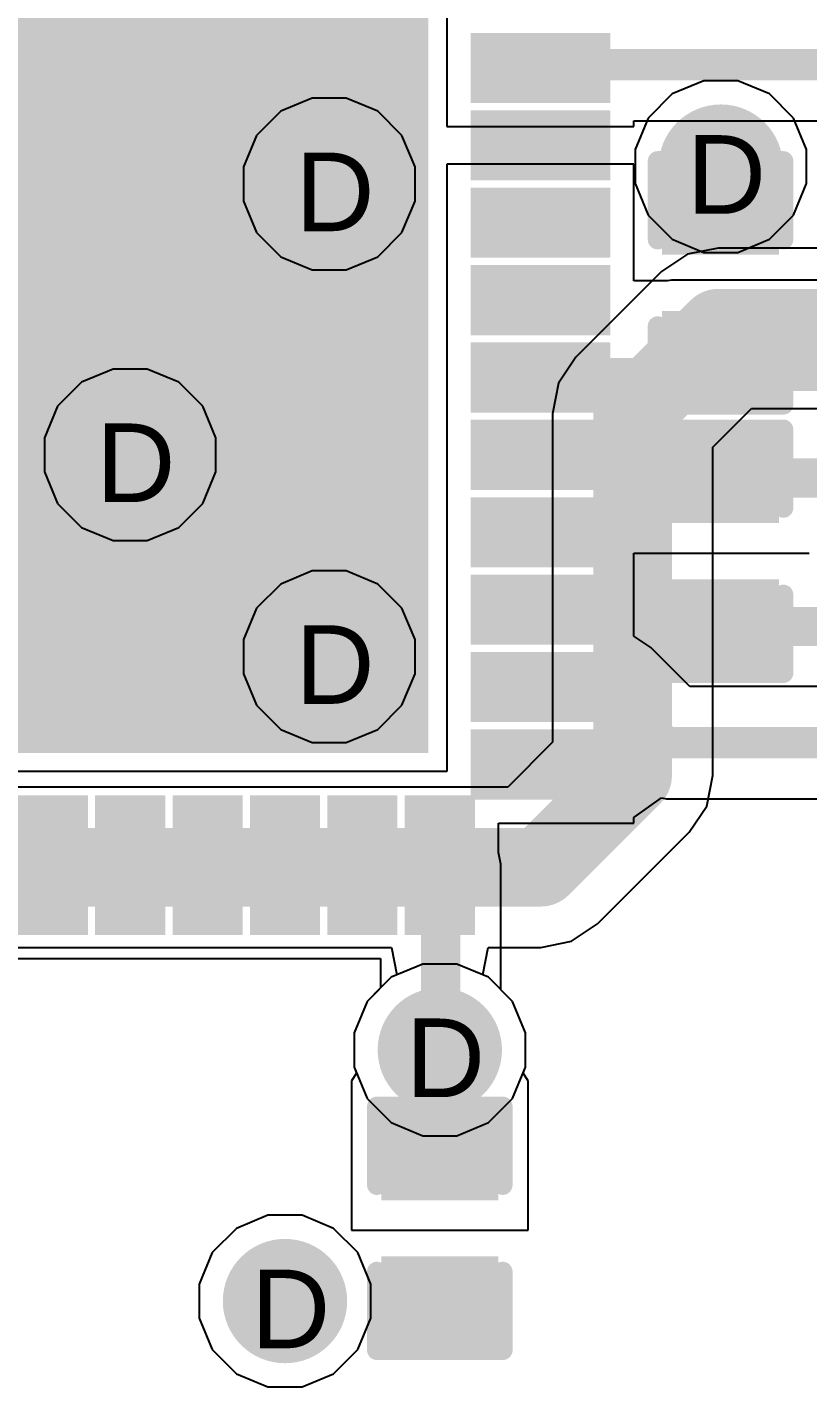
# Model space of a CAD drawing. Header units: inches. Extents: x 0 to 5032, y 0 to 5323.
# Drawn here: x 144.78 to 149.82, y 66.87 to 75.65 of the extents above; entities that cross this region are included whole.
import ezdxf

# ---------------------------------------------------------------- set-up
doc = ezdxf.new("R2010")
doc.units = ezdxf.units.IN
for name, color, linetype in [('Bottom Layer', 5, 'Continuous'), ('Bottom Solder', 6, 'Continuous'), ('Drill Drawing', 1, 'Continuous'), ('Layer 1', 16, 'Continuous'), ('Layer 2', 76, 'Continuous'), ('Top Layer', 1, 'Continuous'), ('Top Overlay', 2, 'Continuous'), ('Top Paste', 8, 'Continuous'), ('Top Solder', 216, 'Continuous'), ('Via Holes', 16, 'Continuous')]:
    doc.layers.add(name, color=color, linetype=linetype)
doc.styles.add('Arial', font='', dxfattribs={"height": 0.2})
doc.styles.get('Arial').set_extended_font_data('Arial')

# ---------------------------------------------------------------- blocks, each defined once
blk = doc.blocks.new('____0402_187')
at = {"layer": 'Top Layer'}
for points in [[(-0.6985, -0.3175), (-0.6985, 0.3175), (-0.2413, 0.3175), (-0.2413, -0.3175)], [(0.2413, -0.3175), (0.2413, 0.3175), (0.6985, 0.3175), (0.6985, -0.3175)]]:
    blk.add_hatch(color=1, dxfattribs=at).paths.add_polyline_path(points)
at = {"layer": 'Top Paste'}
for points in [[(-0.6985, -0.3175), (-0.6985, 0.3175), (-0.2413, 0.3175), (-0.2413, -0.3175)], [(0.2413, -0.3175), (0.2413, 0.3175), (0.6985, 0.3175), (0.6985, -0.3175)]]:
    blk.add_hatch(color=8, dxfattribs=at).paths.add_polyline_path(points)
at = {"layer": 'Top Solder'}
for points in [[(-0.7585, -0.3775), (-0.7585, 0.3775), (-0.1813, 0.3775), (-0.1813, -0.3775)], [(0.1813, -0.3775), (0.1813, 0.3775), (0.7585, 0.3775), (0.7585, -0.3775)]]:
    blk.add_hatch(color=216, dxfattribs=at).paths.add_polyline_path(points)
at = {"layer": 'Top Overlay'}
for points in [[(-0.7874, 0.4064, 0.127, 0.127, 0), (-0.2794, 0.4064, 0.127, 0.127, 0)], [(-0.7874, 0.4064, 0.127, 0.127, 0), (-0.7874, -0.4064, 0.127, 0.127, 0)], [(0.2794, 0.4064, 0.127, 0.127, 0), (0.7874, 0.4064, 0.127, 0.127, 0)], [(0.7874, 0.4064, 0.127, 0.127, 0), (0.7874, -0.4064, 0.127, 0.127, 0)], [(-0.7874, -0.4064, 0.127, 0.127, 0), (-0.2794, -0.4064, 0.127, 0.127, 0)], [(0.2794, -0.4064, 0.127, 0.127, 0), (0.7874, -0.4064, 0.127, 0.127, 0)]]:
    blk.add_lwpolyline(points, format="xyseb", dxfattribs=at)
for points in [[(-0.8191, 0.4064, 0.0635, 0.0635, 1), (-0.7556, 0.4064, 0.0635, 0.0635, 1)], [(-0.8191, 0.4064, 0.0635, 0.0635, 1), (-0.7556, 0.4064, 0.0635, 0.0635, 1)], [(-0.3111, 0.4064, 0.0635, 0.0635, 1), (-0.2477, 0.4064, 0.0635, 0.0635, 1)], [(0.2477, 0.4064, 0.0635, 0.0635, 1), (0.3111, 0.4064, 0.0635, 0.0635, 1)], [(0.7556, 0.4064, 0.0635, 0.0635, 1), (0.8191, 0.4064, 0.0635, 0.0635, 1)], [(0.7556, 0.4064, 0.0635, 0.0635, 1), (0.8191, 0.4064, 0.0635, 0.0635, 1)], [(-0.8191, -0.4064, 0.0635, 0.0635, 1), (-0.7556, -0.4064, 0.0635, 0.0635, 1)], [(-0.8191, -0.4064, 0.0635, 0.0635, 1), (-0.7556, -0.4064, 0.0635, 0.0635, 1)], [(-0.3111, -0.4064, 0.0635, 0.0635, 1), (-0.2477, -0.4064, 0.0635, 0.0635, 1)], [(0.2477, -0.4064, 0.0635, 0.0635, 1), (0.3111, -0.4064, 0.0635, 0.0635, 1)], [(0.7556, -0.4064, 0.0635, 0.0635, 1), (0.8191, -0.4064, 0.0635, 0.0635, 1)], [(0.7556, -0.4064, 0.0635, 0.0635, 1), (0.8191, -0.4064, 0.0635, 0.0635, 1)]]:
    blk.add_lwpolyline(points, format="xyseb", close=True, dxfattribs=at)
blk = doc.blocks.new('____0402_192')
at = {"layer": 'Top Layer'}
for points in [[(-0.6985, -0.3175), (-0.6985, 0.3175), (-0.2413, 0.3175), (-0.2413, -0.3175)], [(0.2413, -0.3175), (0.2413, 0.3175), (0.6985, 0.3175), (0.6985, -0.3175)]]:
    blk.add_hatch(color=1, dxfattribs=at).paths.add_polyline_path(points)
at = {"layer": 'Top Paste'}
for points in [[(-0.6985, -0.3175), (-0.6985, 0.3175), (-0.2413, 0.3175), (-0.2413, -0.3175)], [(0.2413, -0.3175), (0.2413, 0.3175), (0.6985, 0.3175), (0.6985, -0.3175)]]:
    blk.add_hatch(color=8, dxfattribs=at).paths.add_polyline_path(points)
at = {"layer": 'Top Solder'}
for points in [[(-0.7585, -0.3775), (-0.7585, 0.3775), (-0.1813, 0.3775), (-0.1813, -0.3775)], [(0.1813, -0.3775), (0.1813, 0.3775), (0.7585, 0.3775), (0.7585, -0.3775)]]:
    blk.add_hatch(color=216, dxfattribs=at).paths.add_polyline_path(points)
at = {"layer": 'Top Overlay'}
for points in [[(-0.2794, 0.4064, 0.127, 0.127, 0), (-0.7874, 0.4064, 0.127, 0.127, 0)], [(-0.7874, -0.4064, 0.127, 0.127, 0), (-0.7874, 0.4064, 0.127, 0.127, 0)], [(0.7874, 0.4064, 0.127, 0.127, 0), (0.2794, 0.4064, 0.127, 0.127, 0)], [(0.7874, -0.4064, 0.127, 0.127, 0), (0.7874, 0.4064, 0.127, 0.127, 0)], [(-0.2794, -0.4064, 0.127, 0.127, 0), (-0.7874, -0.4064, 0.127, 0.127, 0)], [(0.7874, -0.4064, 0.127, 0.127, 0), (0.2794, -0.4064, 0.127, 0.127, 0)]]:
    blk.add_lwpolyline(points, format="xyseb", dxfattribs=at)
for points in [[(-0.8191, 0.4064, 0.0635, 0.0635, 1), (-0.7556, 0.4064, 0.0635, 0.0635, 1)], [(-0.8191, 0.4064, 0.0635, 0.0635, 1), (-0.7556, 0.4064, 0.0635, 0.0635, 1)], [(-0.3111, 0.4064, 0.0635, 0.0635, 1), (-0.2477, 0.4064, 0.0635, 0.0635, 1)], [(0.2477, 0.4064, 0.0635, 0.0635, 1), (0.3111, 0.4064, 0.0635, 0.0635, 1)], [(0.7556, 0.4064, 0.0635, 0.0635, 1), (0.8191, 0.4064, 0.0635, 0.0635, 1)], [(0.7556, 0.4064, 0.0635, 0.0635, 1), (0.8191, 0.4064, 0.0635, 0.0635, 1)], [(-0.8191, -0.4064, 0.0635, 0.0635, 1), (-0.7556, -0.4064, 0.0635, 0.0635, 1)], [(-0.8191, -0.4064, 0.0635, 0.0635, 1), (-0.7556, -0.4064, 0.0635, 0.0635, 1)], [(-0.3111, -0.4064, 0.0635, 0.0635, 1), (-0.2477, -0.4064, 0.0635, 0.0635, 1)], [(0.2477, -0.4064, 0.0635, 0.0635, 1), (0.3111, -0.4064, 0.0635, 0.0635, 1)], [(0.7556, -0.4064, 0.0635, 0.0635, 1), (0.8191, -0.4064, 0.0635, 0.0635, 1)], [(0.7556, -0.4064, 0.0635, 0.0635, 1), (0.8191, -0.4064, 0.0635, 0.0635, 1)]]:
    blk.add_lwpolyline(points, format="xyseb", close=True, dxfattribs=at)
blk = doc.blocks.new('____0402_193')
at = {"layer": 'Top Layer'}
for points in [[(-0.6985, -0.3175), (-0.6985, 0.3175), (-0.2413, 0.3175), (-0.2413, -0.3175)], [(0.2413, -0.3175), (0.2413, 0.3175), (0.6985, 0.3175), (0.6985, -0.3175)]]:
    blk.add_hatch(color=1, dxfattribs=at).paths.add_polyline_path(points)
at = {"layer": 'Top Paste'}
for points in [[(-0.6985, -0.3175), (-0.6985, 0.3175), (-0.2413, 0.3175), (-0.2413, -0.3175)], [(0.2413, -0.3175), (0.2413, 0.3175), (0.6985, 0.3175), (0.6985, -0.3175)]]:
    blk.add_hatch(color=8, dxfattribs=at).paths.add_polyline_path(points)
at = {"layer": 'Top Solder'}
for points in [[(-0.7585, -0.3775), (-0.7585, 0.3775), (-0.1813, 0.3775), (-0.1813, -0.3775)], [(0.1813, -0.3775), (0.1813, 0.3775), (0.7585, 0.3775), (0.7585, -0.3775)]]:
    blk.add_hatch(color=216, dxfattribs=at).paths.add_polyline_path(points)
at = {"layer": 'Top Overlay'}
for points in [[(-0.7874, 0.4064, 0.127, 0.127, 0), (-0.2794, 0.4064, 0.127, 0.127, 0)], [(-0.7874, 0.4064, 0.127, 0.127, 0), (-0.7874, -0.4064, 0.127, 0.127, 0)], [(0.2794, 0.4064, 0.127, 0.127, 0), (0.7874, 0.4064, 0.127, 0.127, 0)], [(0.7874, 0.4064, 0.127, 0.127, 0), (0.7874, -0.4064, 0.127, 0.127, 0)], [(-0.7874, -0.4064, 0.127, 0.127, 0), (-0.2794, -0.4064, 0.127, 0.127, 0)], [(0.2794, -0.4064, 0.127, 0.127, 0), (0.7874, -0.4064, 0.127, 0.127, 0)]]:
    blk.add_lwpolyline(points, format="xyseb", dxfattribs=at)
for points in [[(-0.8191, 0.4064, 0.0635, 0.0635, 1), (-0.7556, 0.4064, 0.0635, 0.0635, 1)], [(-0.8191, 0.4064, 0.0635, 0.0635, 1), (-0.7556, 0.4064, 0.0635, 0.0635, 1)], [(-0.3111, 0.4064, 0.0635, 0.0635, 1), (-0.2477, 0.4064, 0.0635, 0.0635, 1)], [(0.2477, 0.4064, 0.0635, 0.0635, 1), (0.3111, 0.4064, 0.0635, 0.0635, 1)], [(0.7556, 0.4064, 0.0635, 0.0635, 1), (0.8191, 0.4064, 0.0635, 0.0635, 1)], [(0.7556, 0.4064, 0.0635, 0.0635, 1), (0.8191, 0.4064, 0.0635, 0.0635, 1)], [(-0.8191, -0.4064, 0.0635, 0.0635, 1), (-0.7556, -0.4064, 0.0635, 0.0635, 1)], [(-0.8191, -0.4064, 0.0635, 0.0635, 1), (-0.7556, -0.4064, 0.0635, 0.0635, 1)], [(-0.3111, -0.4064, 0.0635, 0.0635, 1), (-0.2477, -0.4064, 0.0635, 0.0635, 1)], [(0.2477, -0.4064, 0.0635, 0.0635, 1), (0.3111, -0.4064, 0.0635, 0.0635, 1)], [(0.7556, -0.4064, 0.0635, 0.0635, 1), (0.8191, -0.4064, 0.0635, 0.0635, 1)], [(0.7556, -0.4064, 0.0635, 0.0635, 1), (0.8191, -0.4064, 0.0635, 0.0635, 1)]]:
    blk.add_lwpolyline(points, format="xyseb", close=True, dxfattribs=at)
blk = doc.blocks.new('QFN_64_EP_9_9__208')
at = {"layer": 'Top Layer'}
for points in [[(3.575, -3.575), (-3.575, -3.575), (-3.575, 3.575), (3.575, 3.575)], [(4.05, 0.875), (4.75, 0.875), (4.75, 0.625), (4.05, 0.625)], [(4.05, 0.375), (4.75, 0.375), (4.75, 0.125), (4.05, 0.125)], [(4.05, -0.125), (4.75, -0.125), (4.75, -0.375), (4.05, -0.375)], [(4.05, -0.625), (4.75, -0.625), (4.75, -0.875), (4.05, -0.875)], [(4.05, -1.125), (4.75, -1.125), (4.75, -1.375), (4.05, -1.375)], [(4.05, -1.625), (4.75, -1.625), (4.75, -1.875), (4.05, -1.875)], [(4.05, -2.125), (4.75, -2.125), (4.75, -2.375), (4.05, -2.375)], [(4.05, -2.625), (4.75, -2.625), (4.75, -2.875), (4.05, -2.875)], [(4.05, -3.125), (4.75, -3.125), (4.75, -3.375), (4.05, -3.375)], [(4.05, -3.625), (4.75, -3.625), (4.75, -3.875), (4.05, -3.875)], [(1.375, -4.05), (1.375, -4.75), (1.125, -4.75), (1.125, -4.05)], [(1.875, -4.05), (1.875, -4.75), (1.625, -4.75), (1.625, -4.05)], [(2.375, -4.05), (2.375, -4.75), (2.125, -4.75), (2.125, -4.05)], [(2.875, -4.05), (2.875, -4.75), (2.625, -4.75), (2.625, -4.05)], [(3.375, -4.05), (3.375, -4.75), (3.125, -4.75), (3.125, -4.05)], [(3.875, -4.05), (3.875, -4.75), (3.625, -4.75), (3.625, -4.05)]]:
    blk.add_hatch(color=1, dxfattribs=at).paths.add_polyline_path(points)
at = {"layer": 'Top Paste'}
for points in [[(3.575, -3.575), (-3.575, -3.575), (-3.575, 3.575), (3.575, 3.575)], [(4.05, 0.875), (4.75, 0.875), (4.75, 0.625), (4.05, 0.625)], [(4.05, 0.375), (4.75, 0.375), (4.75, 0.125), (4.05, 0.125)], [(4.05, -0.125), (4.75, -0.125), (4.75, -0.375), (4.05, -0.375)], [(4.05, -0.625), (4.75, -0.625), (4.75, -0.875), (4.05, -0.875)], [(4.05, -1.125), (4.75, -1.125), (4.75, -1.375), (4.05, -1.375)], [(4.05, -1.625), (4.75, -1.625), (4.75, -1.875), (4.05, -1.875)], [(4.05, -2.125), (4.75, -2.125), (4.75, -2.375), (4.05, -2.375)], [(4.05, -2.625), (4.75, -2.625), (4.75, -2.875), (4.05, -2.875)], [(4.05, -3.125), (4.75, -3.125), (4.75, -3.375), (4.05, -3.375)], [(4.05, -3.625), (4.75, -3.625), (4.75, -3.875), (4.05, -3.875)], [(1.375, -4.05), (1.375, -4.75), (1.125, -4.75), (1.125, -4.05)], [(1.875, -4.05), (1.875, -4.75), (1.625, -4.75), (1.625, -4.05)], [(2.375, -4.05), (2.375, -4.75), (2.125, -4.75), (2.125, -4.05)], [(2.875, -4.05), (2.875, -4.75), (2.625, -4.75), (2.625, -4.05)], [(3.375, -4.05), (3.375, -4.75), (3.125, -4.75), (3.125, -4.05)], [(3.875, -4.05), (3.875, -4.75), (3.625, -4.75), (3.625, -4.05)]]:
    blk.add_hatch(color=8, dxfattribs=at).paths.add_polyline_path(points)
at = {"layer": 'Top Solder'}
for points in [[(3.6766, -3.6766), (-3.6766, -3.6766), (-3.6766, 3.6766), (3.6766, 3.6766)], [(3.9484, 0.9766), (4.8516, 0.9766), (4.8516, 0.5234), (3.9484, 0.5234)], [(3.9484, 0.4766), (4.8516, 0.4766), (4.8516, 0.0234), (3.9484, 0.0234)], [(3.9484, -0.0234), (4.8516, -0.0234), (4.8516, -0.4766), (3.9484, -0.4766)], [(3.9484, -0.5234), (4.8516, -0.5234), (4.8516, -0.9766), (3.9484, -0.9766)], [(3.9484, -1.0234), (4.8516, -1.0234), (4.8516, -1.4766), (3.9484, -1.4766)], [(3.9484, -1.5234), (4.8516, -1.5234), (4.8516, -1.9766), (3.9484, -1.9766)], [(3.9484, -2.0234), (4.8516, -2.0234), (4.8516, -2.4766), (3.9484, -2.4766)], [(3.9484, -2.5234), (4.8516, -2.5234), (4.8516, -2.9766), (3.9484, -2.9766)], [(3.9484, -3.0234), (4.8516, -3.0234), (4.8516, -3.4766), (3.9484, -3.4766)], [(3.9484, -3.5234), (4.8516, -3.5234), (4.8516, -3.9766), (3.9484, -3.9766)], [(1.4766, -3.9484), (1.4766, -4.8516), (1.0234, -4.8516), (1.0234, -3.9484)], [(1.9766, -3.9484), (1.9766, -4.8516), (1.5234, -4.8516), (1.5234, -3.9484)], [(2.4766, -3.9484), (2.4766, -4.8516), (2.0234, -4.8516), (2.0234, -3.9484)], [(2.9766, -3.9484), (2.9766, -4.8516), (2.5234, -4.8516), (2.5234, -3.9484)], [(3.4766, -3.9484), (3.4766, -4.8516), (3.0234, -4.8516), (3.0234, -3.9484)], [(3.9766, -3.9484), (3.9766, -4.8516), (3.5234, -4.8516), (3.5234, -3.9484)]]:
    blk.add_hatch(color=216, dxfattribs=at).paths.add_polyline_path(points)
at = {"layer": 'Top Overlay'}
for points in [[(4.535, -4.5, 0.127, 0.127, 0), (4.535, -4.0386, 0.127, 0.127, 0)], [(4.0736, -4.5, 0.127, 0.127, 0), (4.535, -4.5, 0.127, 0.127, 0)]]:
    blk.add_lwpolyline(points, format="xyseb", dxfattribs=at)
for points in [[(4.5033, -4.0386, 0.0635, 0.0635, 1), (4.5668, -4.0386, 0.0635, 0.0635, 1)], [(4.0419, -4.5, 0.0635, 0.0635, 1), (4.1054, -4.5, 0.0635, 0.0635, 1)], [(4.5033, -4.5, 0.0635, 0.0635, 1), (4.5668, -4.5, 0.0635, 0.0635, 1)], [(4.5033, -4.5, 0.0635, 0.0635, 1), (4.5668, -4.5, 0.0635, 0.0635, 1)]]:
    blk.add_lwpolyline(points, format="xyseb", close=True, dxfattribs=at)

msp = doc.modelspace()

# ---------------------------------------------------------------- hatches: boundary and pattern name
at = {"layer": 'Bottom Layer'}
h = msp.add_hatch(color=5, dxfattribs=at)
edge = h.paths.add_edge_path()
edge.add_arc((149.26, 74.753), 0.3, 0, 360)
h = msp.add_hatch(color=5, dxfattribs=at)
edge = h.paths.add_edge_path()
edge.add_arc((146.7308, 74.6404), 0.3, 0, 360)
h = msp.add_hatch(color=5, dxfattribs=at)
edge = h.paths.add_edge_path()
edge.add_arc((145.4447, 72.8904), 0.3, 0, 360)
h = msp.add_hatch(color=5, dxfattribs=at)
edge = h.paths.add_edge_path()
edge.add_arc((146.7308, 71.5866), 0.3, 0, 360)
h = msp.add_hatch(color=5, dxfattribs=at)
edge = h.paths.add_edge_path()
edge.add_arc((147.4447, 69.0459), 0.3, 0, 360)
h = msp.add_hatch(color=5, dxfattribs=at)
edge = h.paths.add_edge_path()
edge.add_arc((146.4447, 67.4236), 0.3, 0, 360)
at = {"layer": 'Bottom Solder'}
h = msp.add_hatch(color=6, dxfattribs=at)
edge = h.paths.add_edge_path()
edge.add_arc((149.26, 74.753), 0.4016, 0, 360)
h = msp.add_hatch(color=6, dxfattribs=at)
edge = h.paths.add_edge_path()
edge.add_arc((146.7308, 74.6404), 0.4016, 0, 360)
h = msp.add_hatch(color=6, dxfattribs=at)
edge = h.paths.add_edge_path()
edge.add_arc((145.4447, 72.8904), 0.4016, 0, 360)
h = msp.add_hatch(color=6, dxfattribs=at)
edge = h.paths.add_edge_path()
edge.add_arc((146.7308, 71.5866), 0.4016, 0, 360)
h = msp.add_hatch(color=6, dxfattribs=at)
edge = h.paths.add_edge_path()
edge.add_arc((147.4447, 69.0459), 0.4016, 0, 360)
h = msp.add_hatch(color=6, dxfattribs=at)
edge = h.paths.add_edge_path()
edge.add_arc((146.4447, 67.4236), 0.4016, 0, 360)
at = {"layer": 'Layer 1'}
h = msp.add_hatch(color=16, dxfattribs=at)
edge = h.paths.add_edge_path()
edge.add_arc((149.26, 74.753), 0.3, 0, 360)
h = msp.add_hatch(color=16, dxfattribs=at)
edge = h.paths.add_edge_path()
edge.add_arc((146.7308, 74.6404), 0.3, 0, 360)
h = msp.add_hatch(color=16, dxfattribs=at)
edge = h.paths.add_edge_path()
edge.add_arc((145.4447, 72.8904), 0.3, 0, 360)
h = msp.add_hatch(color=16, dxfattribs=at)
edge = h.paths.add_edge_path()
edge.add_arc((146.7308, 71.5866), 0.3, 0, 360)
h = msp.add_hatch(color=16, dxfattribs=at)
edge = h.paths.add_edge_path()
edge.add_arc((147.4447, 69.0459), 0.3, 0, 360)
h = msp.add_hatch(color=16, dxfattribs=at)
edge = h.paths.add_edge_path()
edge.add_arc((146.4447, 67.4236), 0.3, 0, 360)
at = {"layer": 'Layer 2'}
h = msp.add_hatch(color=76, dxfattribs=at)
edge = h.paths.add_edge_path()
edge.add_arc((149.26, 74.753), 0.3, 0, 360)
h = msp.add_hatch(color=76, dxfattribs=at)
edge = h.paths.add_edge_path()
edge.add_arc((146.7308, 74.6404), 0.3, 0, 360)
h = msp.add_hatch(color=76, dxfattribs=at)
edge = h.paths.add_edge_path()
edge.add_arc((145.4447, 72.8904), 0.3, 0, 360)
h = msp.add_hatch(color=76, dxfattribs=at)
edge = h.paths.add_edge_path()
edge.add_arc((146.7308, 71.5866), 0.3, 0, 360)
h = msp.add_hatch(color=76, dxfattribs=at)
edge = h.paths.add_edge_path()
edge.add_arc((147.4447, 69.0459), 0.3, 0, 360)
h = msp.add_hatch(color=76, dxfattribs=at)
edge = h.paths.add_edge_path()
edge.add_arc((146.4447, 67.4236), 0.3, 0, 360)
at = {"layer": 'Top Layer'}
h = msp.add_hatch(color=1, dxfattribs=at)
edge = h.paths.add_edge_path()
edge.add_arc((149.26, 74.753), 0.3, 0, 360)
h = msp.add_hatch(color=1, dxfattribs=at)
edge = h.paths.add_edge_path()
edge.add_arc((146.7308, 74.6404), 0.3, 0, 360)
msp.add_hatch(color=1, dxfattribs=at).paths.add_polyline_path([(148.9406, 73.3035), (150.7952, 73.3035), (150.7952, 73.7607), (148.9406, 73.7607)])
h = msp.add_hatch(color=1, dxfattribs=at)
edge = h.paths.add_edge_path()
edge.add_arc((145.4447, 72.8904), 0.3, 0, 360)
h = msp.add_hatch(color=1, dxfattribs=at)
edge = h.paths.add_edge_path()
edge.add_arc((146.7308, 71.5866), 0.3, 0, 360)
h = msp.add_hatch(color=1, dxfattribs=at)
edge = h.paths.add_edge_path()
edge.add_arc((147.4447, 69.0459), 0.3, 0, 360)
h = msp.add_hatch(color=1, dxfattribs=at)
edge = h.paths.add_edge_path()
edge.add_arc((146.4447, 67.4236), 0.3, 0, 360)
at = {"layer": 'Top Solder'}
h = msp.add_hatch(color=216, dxfattribs=at)
edge = h.paths.add_edge_path()
edge.add_arc((149.26, 74.753), 0.4016, 0, 360)
h = msp.add_hatch(color=216, dxfattribs=at)
edge = h.paths.add_edge_path()
edge.add_arc((146.7308, 74.6404), 0.4016, 0, 360)
h = msp.add_hatch(color=216, dxfattribs=at)
edge = h.paths.add_edge_path()
edge.add_arc((145.4447, 72.8904), 0.4016, 0, 360)
h = msp.add_hatch(color=216, dxfattribs=at)
edge = h.paths.add_edge_path()
edge.add_arc((146.7308, 71.5866), 0.4016, 0, 360)
h = msp.add_hatch(color=216, dxfattribs=at)
edge = h.paths.add_edge_path()
edge.add_arc((147.4447, 69.0459), 0.4016, 0, 360)
h = msp.add_hatch(color=216, dxfattribs=at)
edge = h.paths.add_edge_path()
edge.add_arc((146.4447, 67.4236), 0.4016, 0, 360)
at = {"layer": 'Via Holes'}
h = msp.add_hatch(color=7, dxfattribs=at)
edge = h.paths.add_edge_path()
edge.add_arc((149.26, 74.753), 0.15, 0, 360)
h = msp.add_hatch(color=7, dxfattribs=at)
edge = h.paths.add_edge_path()
edge.add_arc((146.7308, 74.6404), 0.15, 0, 360)
h = msp.add_hatch(color=7, dxfattribs=at)
edge = h.paths.add_edge_path()
edge.add_arc((145.4447, 72.8904), 0.15, 0, 360)
h = msp.add_hatch(color=7, dxfattribs=at)
edge = h.paths.add_edge_path()
edge.add_arc((146.7308, 71.5866), 0.15, 0, 360)
h = msp.add_hatch(color=7, dxfattribs=at)
edge = h.paths.add_edge_path()
edge.add_arc((147.4447, 69.0459), 0.15, 0, 360)
h = msp.add_hatch(color=7, dxfattribs=at)
edge = h.paths.add_edge_path()
edge.add_arc((146.4447, 67.4236), 0.15, 0, 360)

# ---------------------------------------------------------------- linework, layer by layer
at = {"layer": 'Bottom Layer'}
for p, q in [((149.2435, 74.227), (149.0453, 74.1876)), ((150.2502, 74.227), (149.2435, 74.227)), ((149.0453, 74.1876), (148.8772, 74.0753)), ((148.8772, 74.0753), (148.3238, 73.5219)), ((148.3238, 73.5219), (148.2115, 73.3538)), ((148.2115, 73.3538), (148.1721, 73.1556)), ((149.208, 72.9411), (149.458, 73.1911)), ((149.458, 73.1911), (149.9239, 73.1911)), ((148.1721, 73.1556), (148.1721, 71.0334)), ((149.208, 70.8188), (149.208, 72.9411)), ((148.1721, 71.0334), (147.8833, 70.7446)), ((149.1686, 70.6206), (149.208, 70.8188)), ((147.8833, 70.7446), (139.9603, 70.7446)), ((149.0563, 70.4526), (149.1686, 70.6206)), ((148.4641, 69.8604), (149.0563, 70.4526)), ((148.2961, 69.7481), (148.4641, 69.8604)), ((148.0979, 69.7087), (148.2961, 69.7481)), ((143.9627, 69.7087), (147.1325, 69.7087)), ((147.1325, 69.7087), (147.1679, 69.5309)), ((147.7216, 69.5309), (147.757, 69.7087)), ((147.757, 69.7087), (148.0979, 69.7087)), ((147.1309, 69.5156), (146.9751, 69.3597)), ((147.1679, 69.5309), (147.1309, 69.5156)), ((147.7586, 69.5156), (147.7216, 69.5309)), ((147.9144, 69.3597), (147.7586, 69.5156)), ((146.9751, 69.3597), (146.8908, 69.1561)), ((147.9987, 69.1561), (147.9144, 69.3597)), ((146.8908, 69.1561), (146.8908, 68.9357)), ((147.9987, 68.9357), (147.9987, 69.1561)), ((146.8908, 68.9357), (146.9751, 68.7321)), ((147.9144, 68.7321), (147.9987, 68.9357)), ((146.9751, 68.7321), (147.1309, 68.5763)), ((147.7586, 68.5763), (147.9144, 68.7321)), ((147.1309, 68.5763), (147.3346, 68.4919)), ((147.5549, 68.4919), (147.7586, 68.5763)), ((147.3346, 68.4919), (147.5549, 68.4919))]:
    msp.add_line(p, q, dxfattribs=at)
for points in [[(148.6901, 73.1556, 0.508, 0.508, 0), (149.2435, 73.709, 0.508, 0.508, 0)], [(149.2435, 73.709, 0.508, 0.508, 0), (150.4723, 73.709, 0.508, 0.508, 0)], [(148.6901, 70.8188, 0.508, 0.508, 0), (148.6901, 73.1556, 0.508, 0.508, 0)], [(148.0979, 70.2266, 0.508, 0.508, 0), (148.6901, 70.8188, 0.508, 0.508, 0)], [(143.4447, 70.2266, 0.508, 0.508, 0), (148.0979, 70.2266, 0.508, 0.508, 0)]]:
    msp.add_lwpolyline(points, format="xyseb", dxfattribs=at)
for points in [[(149.1165, 73.709, 0.254, 0.254, 1), (149.3705, 73.709, 0.254, 0.254, 1)], [(149.1165, 73.709, 0.254, 0.254, 1), (149.3705, 73.709, 0.254, 0.254, 1)], [(148.5631, 73.1556, 0.254, 0.254, 1), (148.8171, 73.1556, 0.254, 0.254, 1)], [(148.5631, 73.1556, 0.254, 0.254, 1), (148.8171, 73.1556, 0.254, 0.254, 1)], [(148.5631, 70.8188, 0.254, 0.254, 1), (148.8171, 70.8188, 0.254, 0.254, 1)], [(148.5631, 70.8188, 0.254, 0.254, 1), (148.8171, 70.8188, 0.254, 0.254, 1)], [(147.9709, 70.2266, 0.254, 0.254, 1), (148.2249, 70.2266, 0.254, 0.254, 1)], [(147.9709, 70.2266, 0.254, 0.254, 1), (148.2249, 70.2266, 0.254, 0.254, 1)]]:
    msp.add_lwpolyline(points, format="xyseb", close=True, dxfattribs=at)
at = {"layer": 'Layer 1'}
for p, q in [((147.3346, 69.5999), (147.1309, 69.5156)), ((147.5549, 69.5999), (147.3346, 69.5999)), ((147.7586, 69.5156), (147.5549, 69.5999)), ((147.1309, 69.5156), (146.9751, 69.3597)), ((147.9144, 69.3597), (147.7586, 69.5156)), ((146.9751, 69.3597), (146.8908, 69.1561)), ((147.9987, 69.1561), (147.9144, 69.3597)), ((146.8908, 69.1561), (146.8908, 68.9357)), ((147.9987, 68.9357), (147.9987, 69.1561)), ((146.8908, 68.9357), (146.9751, 68.7321)), ((147.9144, 68.7321), (147.9987, 68.9357)), ((146.9751, 68.7321), (147.1309, 68.5763)), ((147.7586, 68.5763), (147.9144, 68.7321)), ((147.1309, 68.5763), (147.3346, 68.4919)), ((147.5549, 68.4919), (147.7586, 68.5763)), ((147.3346, 68.4919), (147.5549, 68.4919))]:
    msp.add_line(p, q, dxfattribs=at)
at = {"layer": 'Layer 2'}
for p, q in [((149.1498, 75.307), (148.9462, 75.2227)), ((149.3702, 75.307), (149.1498, 75.307)), ((149.5738, 75.2227), (149.3702, 75.307)), ((146.6206, 75.1944), (146.4169, 75.1101)), ((146.8409, 75.1944), (146.6206, 75.1944)), ((147.0446, 75.1101), (146.8409, 75.1944)), ((148.9462, 75.2227), (148.7903, 75.0669)), ((149.7297, 75.0669), (149.5738, 75.2227)), ((146.4169, 75.1101), (146.2611, 74.9542)), ((147.2004, 74.9542), (147.0446, 75.1101)), ((148.7903, 75.0669), (148.706, 74.8632)), ((149.814, 74.8632), (149.7297, 75.0669)), ((146.2611, 74.9542), (146.1768, 74.7506)), ((147.2847, 74.7506), (147.2004, 74.9542)), ((148.706, 74.8632), (148.706, 74.6428)), ((149.814, 74.6428), (149.814, 74.8632)), ((146.1768, 74.7506), (146.1768, 74.5302)), ((147.2847, 74.5302), (147.2847, 74.7506)), ((148.706, 74.6428), (148.7903, 74.4392)), ((149.7297, 74.4392), (149.814, 74.6428)), ((146.1768, 74.5302), (146.2611, 74.3266)), ((147.2004, 74.3266), (147.2847, 74.5302)), ((148.7903, 74.4392), (148.9462, 74.2834)), ((149.5738, 74.2834), (149.7297, 74.4392)), ((146.2611, 74.3266), (146.4169, 74.1708)), ((147.0446, 74.1708), (147.2004, 74.3266)), ((148.9462, 74.2834), (149.1498, 74.199)), ((149.3702, 74.199), (149.5738, 74.2834)), ((146.4169, 74.1708), (146.6206, 74.0864)), ((146.8409, 74.0864), (147.0446, 74.1708)), ((149.1498, 74.199), (149.3702, 74.199)), ((146.6206, 74.0864), (146.8409, 74.0864)), ((145.3346, 73.4444), (145.1309, 73.3601)), ((145.5549, 73.4444), (145.3346, 73.4444)), ((145.7586, 73.3601), (145.5549, 73.4444)), ((145.1309, 73.3601), (144.9751, 73.2042)), ((145.9144, 73.2042), (145.7586, 73.3601)), ((144.9751, 73.2042), (144.8907, 73.0006)), ((145.9987, 73.0006), (145.9144, 73.2042)), ((144.8907, 73.0006), (144.8907, 72.7802)), ((145.9987, 72.7802), (145.9987, 73.0006)), ((144.8907, 72.7802), (144.9751, 72.5766)), ((145.9144, 72.5766), (145.9987, 72.7802)), ((144.9751, 72.5766), (145.1309, 72.4208)), ((145.7586, 72.4208), (145.9144, 72.5766)), ((145.1309, 72.4208), (145.3346, 72.3364)), ((145.5549, 72.3364), (145.7586, 72.4208)), ((145.3346, 72.3364), (145.5549, 72.3364)), ((146.6206, 72.1406), (146.4169, 72.0563)), ((146.8409, 72.1406), (146.6206, 72.1406)), ((147.0446, 72.0563), (146.8409, 72.1406)), ((146.4169, 72.0563), (146.2611, 71.9004)), ((147.2004, 71.9004), (147.0446, 72.0563)), ((146.2611, 71.9004), (146.1768, 71.6968)), ((147.2847, 71.6968), (147.2004, 71.9004)), ((146.1768, 71.6968), (146.1768, 71.4764)), ((147.2847, 71.4764), (147.2847, 71.6968)), ((146.1768, 71.4764), (146.2611, 71.2728)), ((147.2004, 71.2728), (147.2847, 71.4764)), ((146.2611, 71.2728), (146.4169, 71.117)), ((147.0446, 71.117), (147.2004, 71.2728)), ((146.4169, 71.117), (146.6206, 71.0326)), ((146.8409, 71.0326), (147.0446, 71.117)), ((146.6206, 71.0326), (146.8409, 71.0326)), ((146.3346, 67.9776), (146.1309, 67.8933)), ((146.5549, 67.9776), (146.3346, 67.9776)), ((146.7586, 67.8933), (146.5549, 67.9776)), ((146.1309, 67.8933), (145.9751, 67.7374)), ((146.9144, 67.7374), (146.7586, 67.8933)), ((145.9751, 67.7374), (145.8907, 67.5338)), ((146.9987, 67.5338), (146.9144, 67.7374)), ((145.8907, 67.5338), (145.8907, 67.3134)), ((146.9987, 67.3134), (146.9987, 67.5338)), ((145.8907, 67.3134), (145.9751, 67.1098)), ((146.9144, 67.1098), (146.9987, 67.3134)), ((145.9751, 67.1098), (146.1309, 66.954)), ((146.7586, 66.954), (146.9144, 67.1098)), ((146.1309, 66.954), (146.3346, 66.8696)), ((146.5549, 66.8696), (146.7586, 66.954)), ((146.3346, 66.8696), (146.5549, 66.8696))]:
    msp.add_line(p, q, dxfattribs=at)
at = {"layer": 'Top Layer'}
for p, q in [((147.4908, 76.0114), (147.4908, 75.0114)), ((148.6988, 75.0114), (148.6988, 75.0487)), ((148.6988, 75.0487), (149.8812, 75.0487)), ((147.4908, 75.0114), (148.6988, 75.0114)), ((148.6988, 74.7694), (147.4908, 74.7694)), ((147.4908, 74.7694), (147.4908, 74.0114)), ((148.6988, 74.0147), (148.6988, 74.7694)), ((147.4908, 74.0114), (147.4908, 73.0114)), ((148.9155, 74.0147), (148.6988, 74.0147)), ((148.9406, 74.0197), (148.9155, 74.0147)), ((149.8985, 74.0197), (148.9406, 74.0197)), ((147.4908, 73.0114), (147.4908, 72.0114)), ((148.6988, 71.7195), (148.6988, 72.2554)), ((148.6988, 72.2554), (149.8296, 72.2554)), ((147.4908, 72.0114), (147.4908, 70.8444)), ((148.8075, 71.6468), (148.6988, 71.7195)), ((149.0599, 71.3943), (148.8075, 71.6468)), ((151.9631, 71.3943), (149.0599, 71.3943)), ((147.4908, 70.8444), (139.8987, 70.8444)), ((148.6988, 70.5475), (148.8766, 70.6758)), ((148.8766, 70.6758), (148.9098, 70.6692)), ((148.9098, 70.6692), (148.9098, 70.6692)), ((148.9098, 70.6692), (151.8129, 70.6692)), ((148.6988, 70.5114), (148.6988, 70.5475)), ((147.8237, 70.3214), (147.8237, 70.5114)), ((147.8237, 70.5114), (148.6988, 70.5114)), ((147.8388, 70.246), (147.8237, 70.3214)), ((147.8388, 69.4354), (147.8388, 70.246)), ((143.8388, 69.6364), (147.0618, 69.6364)), ((147.0618, 69.6364), (147.0618, 69.4465)), ((147.0618, 69.4465), (146.9751, 69.3597)), ((147.9144, 69.3597), (147.8388, 69.4354)), ((146.9751, 69.3597), (146.8908, 69.1561)), ((147.9987, 69.1561), (147.9144, 69.3597)), ((146.8908, 69.1561), (146.8908, 68.9357)), ((147.9987, 68.9357), (147.9987, 69.1561)), ((146.907, 68.8965), (146.8732, 68.846)), ((146.8908, 68.9357), (146.907, 68.8965)), ((147.9825, 68.8965), (147.9987, 68.9357)), ((148.0163, 68.846), (147.9825, 68.8965)), ((146.8732, 68.846), (146.8732, 68.846)), ((146.8732, 68.846), (146.8732, 67.8808)), ((148.0162, 67.8808), (148.0162, 68.846)), ((148.0162, 68.846), (148.0163, 68.846)), ((146.8732, 67.8808), (148.0162, 67.8808))]:
    msp.add_line(p, q, dxfattribs=at)
for points in [[(148.0948, 75.3904, 0.2032, 0.2032, 0), (148.1156, 75.4113, 0.2032, 0.2032, 0)], [(148.1156, 75.4113, 0.2032, 0.2032, 0), (150.0314, 75.4113, 0.2032, 0.2032, 0)], [(149.0275, 73.3904, 0.254, 0.254, 0), (149.1692, 73.5321, 0.254, 0.254, 0)], [(149.1692, 73.5321, 0.254, 0.254, 0), (149.2581, 73.5321, 0.254, 0.254, 0)], [(148.0948, 73.3904, 0.254, 0.254, 0), (149.0275, 73.3904, 0.254, 0.254, 0)], [(148.0948, 72.8904, 0.254, 0.254, 0), (149.0168, 72.8904, 0.254, 0.254, 0)], [(149.0168, 72.8904, 0.254, 0.254, 0), (149.1692, 72.738, 0.254, 0.254, 0)], [(149.1692, 72.738, 0.254, 0.254, 0), (149.2581, 72.738, 0.254, 0.254, 0)], [(149.2581, 72.738, 0.254, 0.254, 0), (149.2614, 72.7414, 0.254, 0.254, 0)], [(149.2614, 72.7414, 0.254, 0.254, 0), (151.8709, 72.7414, 0.254, 0.254, 0)], [(149.2581, 71.7982, 0.254, 0.254, 0), (149.2745, 71.7818, 0.254, 0.254, 0)], [(149.2745, 71.7818, 0.254, 0.254, 0), (150.4735, 71.7818, 0.254, 0.254, 0)], [(148.0948, 71.3904, 0.2032, 0.2032, 0), (148.5511, 71.3904, 0.2032, 0.2032, 0)], [(148.5511, 71.3904, 0.2032, 0.2032, 0), (148.9098, 71.0318, 0.2032, 0.2032, 0)], [(148.9098, 71.0318, 0.2032, 0.2032, 0), (151.9631, 71.0318, 0.2032, 0.2032, 0)], [(147.4503, 68.369, 0.254, 0.254, 0), (147.4503, 70.246, 0.254, 0.254, 0)]]:
    msp.add_lwpolyline(points, format="xyseb", dxfattribs=at)
for points in [[(148.044, 75.3904, 0.1016, 0.1016, 1), (148.1456, 75.3904, 0.1016, 0.1016, 1)], [(148.0648, 75.4113, 0.1016, 0.1016, 1), (148.1664, 75.4113, 0.1016, 0.1016, 1)], [(148.0648, 75.4113, 0.1016, 0.1016, 1), (148.1664, 75.4113, 0.1016, 0.1016, 1)], [(149.1057, 73.5321, 0.127, 0.127, 1), (149.2327, 73.5321, 0.127, 0.127, 1)], [(149.1057, 73.5321, 0.127, 0.127, 1), (149.2327, 73.5321, 0.127, 0.127, 1)], [(149.1946, 73.5321, 0.127, 0.127, 1), (149.3216, 73.5321, 0.127, 0.127, 1)], [(148.0313, 73.3904, 0.127, 0.127, 1), (148.1583, 73.3904, 0.127, 0.127, 1)], [(148.964, 73.3904, 0.127, 0.127, 1), (149.091, 73.3904, 0.127, 0.127, 1)], [(148.964, 73.3904, 0.127, 0.127, 1), (149.091, 73.3904, 0.127, 0.127, 1)], [(148.0313, 72.8904, 0.127, 0.127, 1), (148.1583, 72.8904, 0.127, 0.127, 1)], [(148.9533, 72.8904, 0.127, 0.127, 1), (149.0803, 72.8904, 0.127, 0.127, 1)], [(148.9533, 72.8904, 0.127, 0.127, 1), (149.0803, 72.8904, 0.127, 0.127, 1)], [(149.1057, 72.738, 0.127, 0.127, 1), (149.2327, 72.738, 0.127, 0.127, 1)], [(149.1057, 72.738, 0.127, 0.127, 1), (149.2327, 72.738, 0.127, 0.127, 1)], [(149.1946, 72.738, 0.127, 0.127, 1), (149.3216, 72.738, 0.127, 0.127, 1)], [(149.1946, 72.738, 0.127, 0.127, 1), (149.3216, 72.738, 0.127, 0.127, 1)], [(149.1979, 72.7414, 0.127, 0.127, 1), (149.3249, 72.7414, 0.127, 0.127, 1)], [(149.1979, 72.7414, 0.127, 0.127, 1), (149.3249, 72.7414, 0.127, 0.127, 1)], [(149.1946, 71.7982, 0.127, 0.127, 1), (149.3216, 71.7982, 0.127, 0.127, 1)], [(149.211, 71.7818, 0.127, 0.127, 1), (149.338, 71.7818, 0.127, 0.127, 1)], [(149.211, 71.7818, 0.127, 0.127, 1), (149.338, 71.7818, 0.127, 0.127, 1)], [(148.044, 71.3904, 0.1016, 0.1016, 1), (148.1456, 71.3904, 0.1016, 0.1016, 1)], [(148.5003, 71.3904, 0.1016, 0.1016, 1), (148.6019, 71.3904, 0.1016, 0.1016, 1)], [(148.5003, 71.3904, 0.1016, 0.1016, 1), (148.6019, 71.3904, 0.1016, 0.1016, 1)], [(148.859, 71.0318, 0.1016, 0.1016, 1), (148.9606, 71.0318, 0.1016, 0.1016, 1)], [(148.859, 71.0318, 0.1016, 0.1016, 1), (148.9606, 71.0318, 0.1016, 0.1016, 1)], [(147.3868, 70.246, 0.127, 0.127, 1), (147.5138, 70.246, 0.127, 0.127, 1)], [(147.3868, 68.369, 0.127, 0.127, 1), (147.5138, 68.369, 0.127, 0.127, 1)]]:
    msp.add_lwpolyline(points, format="xyseb", close=True, dxfattribs=at)

# ---------------------------------------------------------------- block references
msp.add_blockref('QFN_64_EP_9_9__208', (143.6947, 74.6404))
for name, p, rotation in [('____0402_192', (149.2581, 74.002), 270), ('____0402_193', (149.2581, 72.2681), 90), ('____0402_187', (147.4447, 67.8935), 90)]:
    msp.add_blockref(name, p, dxfattribs=dict(rotation=rotation))

# ---------------------------------------------------------------- texts
at = {"layer": 'Drill Drawing', "style": 'Arial'}
for p in [(149.0399, 74.4483), (146.5107, 74.3357), (145.2247, 72.5857), (146.5107, 71.2819), (147.2247, 68.7412), (146.2247, 67.1189)]:
    msp.add_text('D', height=0.508, dxfattribs=at).set_placement(p)

doc.saveas('drawing.dxf')
